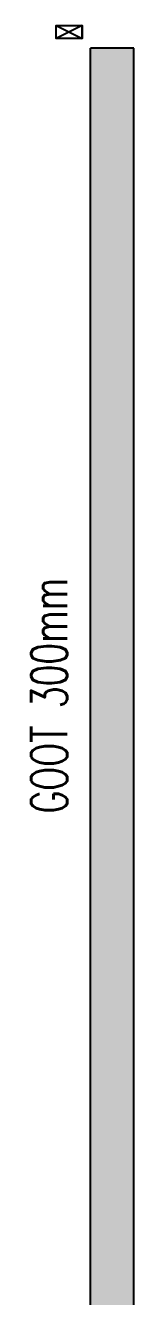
# Model space of a CAD drawing. Header units: millimetres. Extents: x -3262 to 113774, y 0 to 217478.
# Drawn here: x 106125 to 106837, y 208663 to 217438 of the extents above; entities that cross this region are included whole.
import ezdxf

# ---------------------------------------------------------------- set-up
doc = ezdxf.new("R2010")
doc.units = ezdxf.units.MM
doc.header["$LTSCALE"] = 100
doc.layers.add('EL6131--_KG_D', color=3, linetype='Continuous')
doc.layers.add('EL6131--_WG_D', color=3, linetype='Continuous')
doc.styles.add('ROMANS', font='ROMANS', dxfattribs={"width": 0.7})

msp = doc.modelspace()

# ---------------------------------------------------------------- hatches: boundary and pattern name
at = {"layer": 'EL6131--_KG_D'}
h = msp.add_hatch(dxfattribs=at)
h.set_pattern_fill('STARS', color=1, scale=25)
h.paths.add_polyline_path([(106836.5, 217280.8), (106536.5, 217280.8), (106536.5, 174722.5), (106836.5, 174722.5)])

# ---------------------------------------------------------------- linework, layer by layer
at = {"layer": 'EL6131--_KG_D', "linetype": 'Continuous'}
for p, q in [((106536.5, 174722.5), (106536.5, 217280.8)), ((106836.5, 217280.8), (106536.5, 217280.8)), ((106836.5, 174722.5), (106836.5, 217280.8))]:
    msp.add_line(p, q, dxfattribs=at)
at = {"layer": 'EL6131--_WG_D', "linetype": 'Continuous'}
msp.add_lwpolyline([(106297.6, 217438.5), (106477.6, 217438.5), (106477.6, 217348.5), (106297.6, 217348.5), (106297.6, 217438.5), (106477.6, 217348.5), (106477.6, 217438.5), (106297.6, 217348.5)], dxfattribs=at)

# ---------------------------------------------------------------- texts
at = {"layer": 'EL6131--_KG_D', "color": 1, "linetype": 'Continuous', "style": 'ROMANS', "width": 0.7}
msp.add_text('GOOT 300mm', height=250, rotation=90, dxfattribs=at).set_placement((106375, 211998.4))

doc.saveas('drawing.dxf')
